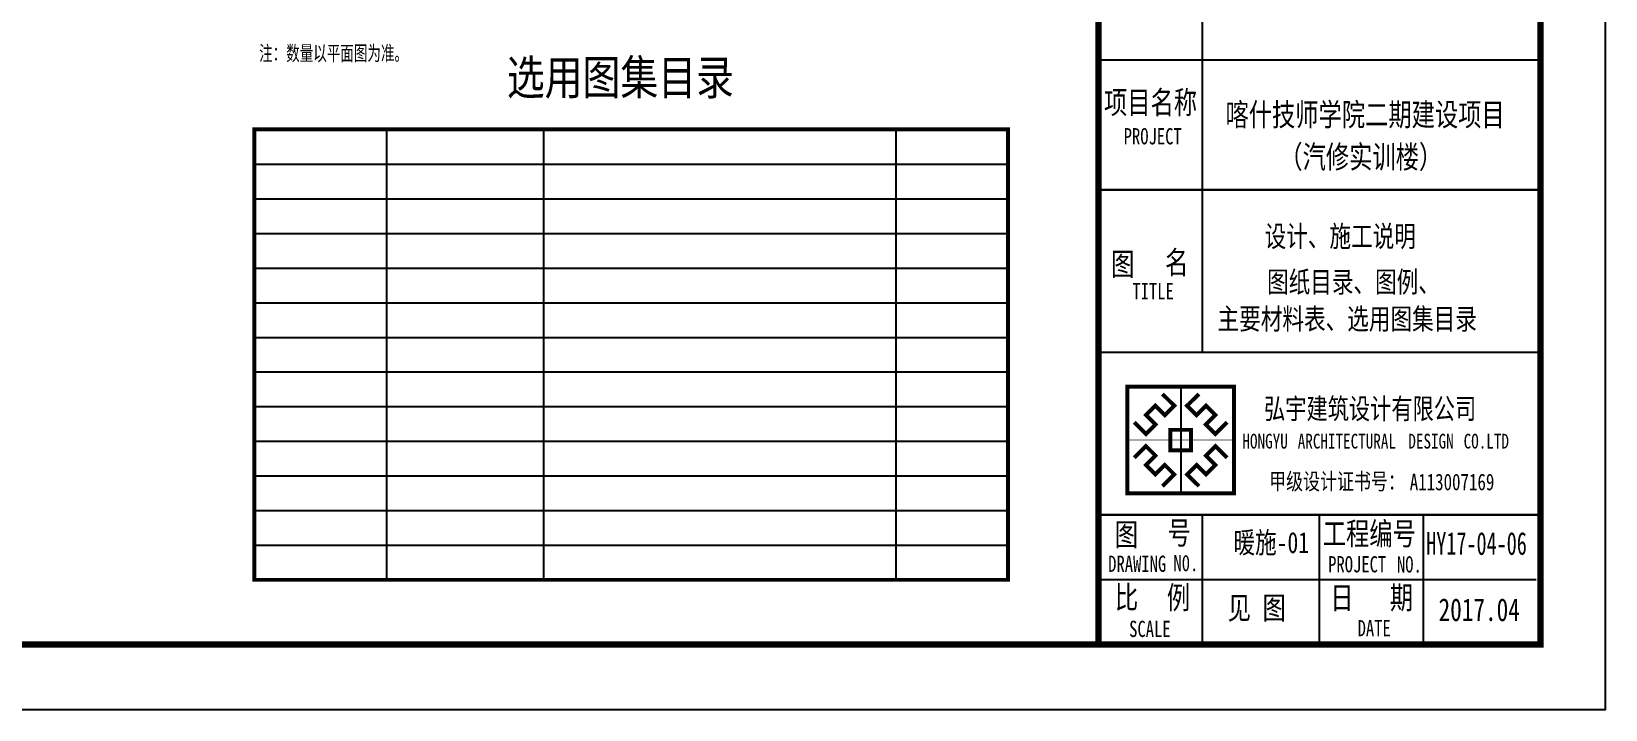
# Model space of a CAD drawing. Extents: x -37230 to 424755, y -141014 to 127947.
# Drawn here: x 15550 to 51870, y -3727 to 11932 of the extents above; entities that cross this region are included whole.
import ezdxf

# ---------------------------------------------------------------- set-up
doc = ezdxf.new("R2010")
doc.units = 0
doc.header["$LTSCALE"] = 1000
doc.header["$MEASUREMENT"] = 0
for name, color, linetype in [('310', 7, 'Continuous'), ('PUB_Title(图框)', 130, 'Continuous'), ('TK', 7, 'Continuous'), ('TWT_TITLE', 7, 'Continuous'), ('暖--文字', 3, 'Continuous')]:
    doc.layers.add(name, color=color, linetype=linetype)
doc.styles.add('-宋体', font='', dxfattribs={"width": 0.75})
doc.styles.add('_HZTXT', font='hh.shx', dxfattribs={"width": 0.8, "bigfont": 'hztxt.shx'})
doc.styles.add('仿宋GB2312', font='', dxfattribs={"width": 0.8})
doc.styles.get('-宋体').set_extended_font_data('SimSun')
doc.styles.get('仿宋GB2312').set_extended_font_data('FangSong_GB2312')

# ---------------------------------------------------------------- blocks, each defined once
blk = doc.blocks.new('logo')
at = {"color": 6}
blk.add_line((1004, 2011), (1004, 0), dxfattribs=at)
at = {"color": 6, "const_width": 74.6}
for points in [[(0, 2011), (2008, 2011), (2008, 0), (0, 0)], [(809, 1198), (1199, 1198), (1199, 813), (809, 813)]]:
    blk.add_lwpolyline(points, close=True, dxfattribs=at)
at = {"color": 6}
blk.add_lwpolyline([(0, 2011), (2008, 2011), (2008, 0), (0, 0)], close=True, dxfattribs=at)
for points, const_width in [([(660, 1874), (883, 1654), (704, 1475), (526, 1653), (350, 1477), (528, 1299), (350, 1120), (129, 1340)], 74.6), ([(1004, 2011), (1004, 0)], 15.2), ([(1348, 1874), (1125, 1654), (1304, 1475), (1482, 1653), (1658, 1477), (1480, 1299), (1659, 1120), (1879, 1340)], 74.6), ([(0, 1006), (2008, 1006)], 15.2), ([(660, 137), (883, 357), (704, 536), (526, 358), (350, 534), (528, 712), (350, 891), (129, 671)], 74.6), ([(1348, 137), (1125, 357), (1304, 536), (1482, 358), (1658, 534), (1480, 712), (1659, 891), (1879, 671)], 74.6)]:
    blk.add_lwpolyline(points, dxfattribs=dict(at, const_width=const_width))
blk = doc.blocks.new('我')
at = {"layer": 'TK'}
for p, q in [((-66601, -67037), (-66601, -7037)), ((-64201, -60287), (-64201, -50537)), ((-66601, -56537), (-66601, -53537)), ((-66601, -64037), (-66601, -60287)), ((-66601, -60287), (-56401, -60287)), ((-66601, -65537), (-66601, -64037)), ((-66601, -64037), (-56401, -64037)), ((-66601, -64037), (-56498, -64037)), ((-64201, -67037), (-64201, -64037)), ((-61501, -67037), (-61501, -64037)), ((-59101, -67037), (-59101, -64037)), ((-66601, -67037), (-66601, -65537)), ((-66601, -65537), (-56498, -65537)), ((-66601, -65537), (-65101, -65537)), ((-65101, -65537), (-64801, -65537)), ((-64801, -65537), (-64501, -65537)), ((-56401, -67037), (-66601, -67037)), ((-66601, -67037), (-64051, -67037)), ((-56401, -67037), (-65329, -67037))]:
    blk.add_line(p, q, dxfattribs=at)
at = {"layer": 'TK', "const_width": 150}
blk.add_lwpolyline([(-66601, -7037), (-56401, -7037), (-56401, -67037), (-66601, -67037)], close=True, dxfattribs=at)
at = {"layer": 'TK', "const_width": 51}
for points in [[(-66601, -53537), (-56401, -53537)], [(-66601, -56537), (-56401, -56537)], [(-66601, -60287), (-56401, -60287)], [(-66601, -64037), (-56401, -64037)]]:
    blk.add_lwpolyline(points, dxfattribs=at)
at = {"layer": 'TK'}
blk.add_point((-56401, -67037), dxfattribs=at)
at = {"layer": 'TWT_TITLE'}
blk.add_lwpolyline([(-144001, -68537), (-54901, -68537), (-54901, -5537), (-144001, -5537)], close=True, dxfattribs=at)
at = {"layer": 'TWT_TITLE', "const_width": 150}
blk.add_lwpolyline([(-140251, -67037), (-56401, -67037), (-56401, -7037), (-140251, -7037)], close=True, dxfattribs=at)
at = {"layer": 'TK', "color": 5, "xscale": 1.224374664248899, "yscale": 1.224374664248899, "zscale": 1.224374664248899}
blk.add_blockref('logo', (-65933, -63545), dxfattribs=at)
at = {"layer": 'TK', "style": '-宋体', "width": 0.75}
for s, height, p in [('项目名称', 525, (-66473, -54778)), ('PROJECT', 375, (-66019, -55485)), ('图', 525, (-66308, -58513)), ('名', 525, (-65064, -58475)), ('TITLE', 375, (-65818, -59063)), ('图', 525, (-66223, -64757)), ('号', 525, (-65005, -64720)), ('工程编号', 525, (-61425, -64738)), ('DRAWING', 375, (-66377, -65358)), ('N0.', 375, (-64871, -65342)), ('PROJECT', 375, (-61301, -65369)), ('NO.', 375, (-59714, -65373)), ('比', 525, (-66220, -66205)), ('例', 525, (-65023, -66214)), ('日', 525, (-61251, -66218)), ('期', 525, (-59878, -66214)), ('见 图', 525, (-63620, -66451)), ('SCALE', 375, (-65893, -66862)), ('DATE', 375, (-60621, -66845))]:
    blk.add_text(s, height=height, dxfattribs=at).set_placement(p)
at = {"layer": 'TK', "color": 3, "style": '-宋体'}
for s, width, p in [('喀什技师学院二期建设项目', 0.75, (-63671, -55059)), ('（汽修实训楼）', 0.75, (-62428, -56036)), ('HY17-04-06 ', 0.65, (-59038, -64964)), ('2017.04', 0.75, (-58753, -66495))]:
    blk.add_text(s, height=525, dxfattribs=dict(at, width=width)).set_placement(p)
at = {"layer": 'TK', "color": 9, "style": '-宋体', "width": 0.75}
for s, height, p in [('弘宇建筑设计有限公司', 478.5, (-62780, -61828)), ('HONGYU', 341.8, (-63279, -62510)), ('ARCHITECTURAL', 341.77, (-62003, -62510)), ('DESIGN', 341.8, (-59451, -62510)), ('CO.LTD', 341.8, (-58175, -62510)), ('甲级设计证书号：', 382.6, (-62662, -63460)), ('A113007169', 382.6, (-59418, -63473))]:
    blk.add_text(s, height=height, dxfattribs=at).set_placement(p)

msp = doc.modelspace()

# ---------------------------------------------------------------- linework, layer by layer
at = {"color": 3}
for p, q in [((20692.6, 868.3), (38085.6, 868.3)), ((20692.6, 68.3), (38085.6, 68.3))]:
    msp.add_line(p, q, dxfattribs=at)
at = {"layer": '310', "color": 3}
for p, q in [((20692.6, 8868.3), (38085.6, 8868.3)), ((20692.6, 8068.3), (38085.6, 8068.3)), ((20692.6, 7268.3), (38085.6, 7268.3)), ((20692.6, 6468.3), (38085.6, 6468.3)), ((20692.6, 5668.3), (38085.6, 5668.3)), ((20692.6, 4868.3), (38085.6, 4868.3)), ((20692.6, 4068.3), (38085.6, 4068.3)), ((20692.6, 3268.3), (38085.6, 3268.3)), ((20692.6, 2468.3), (38085.6, 2468.3)), ((20692.6, 1668.3), (38085.6, 1668.3))]:
    msp.add_line(p, q, dxfattribs=at)
at = {"layer": '暖--文字', "color": 3}
for p, q in [((23399, 9668.3), (34468.2, 9668.3)), ((23740.6, 9668.3), (23740.6, -731.7)), ((27366.4, 9668.3), (27366.4, -731.7)), ((35496.5, 9668.3), (35496.5, -731.7))]:
    msp.add_line(p, q, dxfattribs=at)
at = {"layer": '暖--文字', "color": 3, "const_width": 91.9}
msp.add_lwpolyline([(20692.6, 9668.3), (38085.6, 9668.3), (38085.6, -731.7), (20692.6, -731.7)], close=True, dxfattribs=at)

# ---------------------------------------------------------------- block references
msp.add_blockref('我', (106770.6, 64809.9))

# ---------------------------------------------------------------- texts
at = {"layer": '310', "color": 3, "style": '仿宋GB2312', "width": 0.8}
msp.add_text('选用图集目录 ', height=800, dxfattribs=at).set_placement((26519.7, 10471.4))
at = {"layer": 'PUB_Title(图框)', "color": 3, "style": '-宋体', "width": 0.75}
for s, p in [('设计、施工说明', (44003, 6959.5)), ('图纸目录、图例、', (44059.3, 5904.7)), ('主要材料表、选用图集目录', (42918.1, 5051)), ('暖施-01', (43284.6, -114.5))]:
    msp.add_text(s, height=487.5, dxfattribs=at).set_placement(p)
at = {"layer": '暖--文字', "color": 3, "style": '_HZTXT', "width": 0.8}
msp.add_text('注：数量以平面图为准。', height=390.295, dxfattribs=at).set_placement((20802.9, 11220.9, -342.3))

doc.saveas('drawing.dxf')
